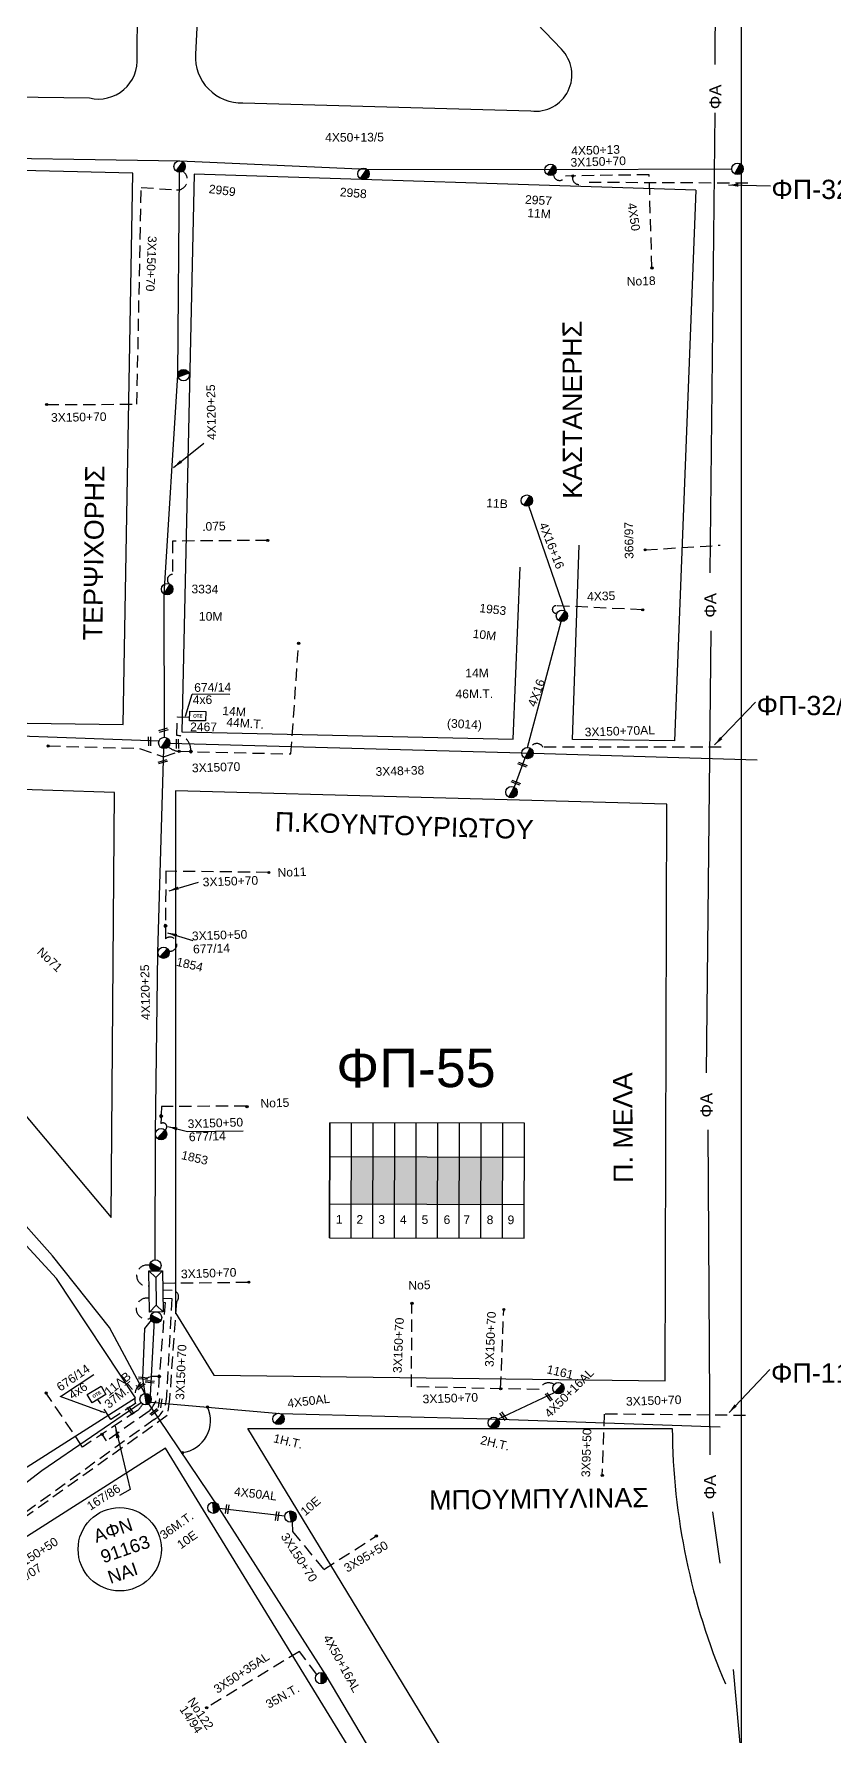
# Model space of a CAD drawing. Header units: millimetres. Extents: x 745 to 5694, y 762 to 3401.
# Drawn here: x 2926.8 to 3093.2, y 1024.3 to 1378.1 of the extents above; entities that cross this region are included whole.
import ezdxf
from ezdxf.enums import TextEntityAlignment as Align

# ---------------------------------------------------------------- set-up
doc = ezdxf.new("R2010")
doc.units = ezdxf.units.MM
doc.linetypes.add('DASHED', pattern=[19.05, 12.7, -6.35])
for name, color, linetype in [('Pillar OTE', 7, 'Continuous'), ('Άγνωστα', 7, 'Continuous'), ('Ασφαλειοκιβώτια Χ.Τ 9 αναχωρήσεων', 7, 'Continuous'), ('Γυμνά εναέρια ΧΤ και ΦΟΠ (3Φ)   4x50+16AL', 7, 'Continuous'), ('Εναέρια παροχή ΧΤ 4x16', 7, 'SYN_LINE'), ('Επιγραφές - Σχήματα', 7, 'Continuous'), ('Καλώδια ΧΤ   3x150+50CU', 7, 'DASHED'), ('Καλώδια ΧΤ   3x150+70AL', 7, 'DASHED'), ('Μηχανική τομή', 7, 'Continuous'), ('Στύλος ΦΜ', 7, 'Continuous'), ('Στύλος ΦΜ @ 1', 7, 'Continuous'), ('Συνδέσεις', 7, 'Continuous'), ('Συνεστραμμένα ΧΤ   4x120+25 AL', 7, 'SYN_LINE'), ('Υποσταθμός εναέριος 2 στύλων', 7, 'Continuous'), ('Υποσταθμός πόλεως', 7, 'Continuous'), ('Υπόβαθρο ΔΕΗ', 7, 'Continuous'), ('Υπόγεια Καλώδια Δικτύου ΧΤ   .075', 7, 'DASHED'), ('Υπόγεια καλώδια Παροχών ΧΤ   4x50AL', 7, 'DASHED'), ('Υπόγεια καλώδια Παροχών ΧΤ   4x6', 7, 'DASHED')]:
    doc.layers.add(name, color=color, linetype=linetype)
doc.styles.add('arial', font='arial.ttf')
doc.styles.get("Standard").update_dxf_attribs({"font": 'arial.ttf'})
doc.linetypes.add('SYN_LINE', pattern='A,0.5,-0.0001,["/\\/\\/\\/",Standard,S=0.1,R=0,X=0,Y=-0.05],-0.25', length=0.7501)
doc.dimstyles.new('ISO-25', dxfattribs={"dimtxt": 2.5, "dimasz": 2.5, "dimexe": 1.25, "dimexo": 0.625, "dimtad": 1, "dimtxsty": 'Standard', "dimcen": 2.5, "dimadec": 0, "dimazin": 0, "dimtfac": 1, "dimtmove": 0, "dimatfit": 3, "dimfxl": 1, "dimarcsym": 0})

# ---------------------------------------------------------------- blocks, each defined once
blk = doc.blocks.new('ΥΠΑΡΧΩΝ ΤΣΙΜΕΝΤΕΝΙΟΣ ΣΤΥΛΟΣ')
at = {"layer": 'Στύλος ΦΜ'}
blk.add_hatch(color=256, dxfattribs=at).paths.add_polyline_path([(-1.29, -2.28, 0.574793), (2.62, 0, 0.268822), (1.3, 2.27)])
blk.add_line((-1.29, -2.28), (1.3, 2.27), dxfattribs=at)
blk.add_circle((0, 0), 2.62, dxfattribs=at)
at = {"layer": 'Στύλος ΦΜ', "flags": 4}
for tag, p in [('ΑΡΙΘΜΟΣ', (-4.68, 8.05)), ('ΤΥΠΟΣ', (-4.91, 3.03))]:
    blk.add_attdef(tag, p, '', height=4, dxfattribs=at)
blk = doc.blocks.new('ΥΠΟΣΤΑΘΜΟΣ ΕΝΑΕΡΙΟΣ ΕΠΙ 2 ΣΤΥΛΩΝ')
at = {"layer": 'Υποσταθμός εναέριος 2 στύλων', "linetype": 'Continuous'}
for points in [[(-11.97, -2.11, 0.574793), (-8.45, -0.07, 0.268822), (-9.64, 1.98)], [(9.68, -2.15, 0.574793), (13.19, -0.1, 0.268822), (12.01, 1.95)]]:
    blk.add_hatch(color=256, dxfattribs=at).paths.add_polyline_path(points)
for p, q in [((-11.97, -2.11), (-9.64, 1.98)), ((9.68, -2.15), (12.01, 1.95))]:
    blk.add_line(p, q, dxfattribs=at)
for centre in [(-10.81, -0.07), (10.84, -0.1)]:
    blk.add_circle(centre, 2.36, dxfattribs=at)
at = {"layer": 'Υποσταθμός πόλεως', "linetype": 'Continuous', "ltscale": 40}
blk.add_lwpolyline([(-8.57, 2.82), (8.57, 2.82), (8.57, -2.82), (-8.57, -2.82)], close=True, dxfattribs=at)
for points in [[(-5.75, 0), (-8.57, 2.82)], [(-8.57, -2.82), (-5.75, 0)], [(-5.75, 0), (5.75, 0)], [(5.75, 0), (8.57, 2.82)], [(8.57, -2.82), (5.75, 0)]]:
    blk.add_lwpolyline(points, dxfattribs=at)
at = {"layer": 'Υποσταθμός εναέριος 2 στύλων', "ltscale": 40, "flags": 1}
for tag, p in [('ΜΕΤΑΣΧΗΜΑΤΙΣΜΟΣ', (14.09, 2.51)), ('ΙΣΧΥΣ', (14.07, -0.28)), ('ΑΡΙΘΜΟΣ', (14.19, -3))]:
    blk.add_attdef(tag, p, '', height=1.8, dxfattribs=at)
blk = doc.blocks.new('ΑΣΦΑΛΕΙΟΚΙΒΩΤΙΟ ΥΠΟΣΤΑΘΜΟΥ 9 ΑΝΑΧΩΡΗΣΕΩΝ')
at = {"layer": 'Ασφαλειοκιβώτια Χ.Τ 9 αναχωρήσεων', "ltscale": 40}
for p, q in [((-23.8, 40.36), (24.02, 40.36)), ((-9.72, 40.36), (-9.72, -40.64)), ((9.94, 40.36), (9.94, -40.64)), ((-23.8, 31.36), (24.02, 31.36)), ((-23.8, 22.36), (24.02, 22.36)), ((-23.8, 13.36), (24.02, 13.36)), ((-23.8, 4.36), (24.02, 4.36)), ((-23.8, -4.64), (24.02, -4.64)), ((-23.8, -13.64), (24.02, -13.64)), ((-23.8, -22.64), (24.02, -22.64)), ((-23.8, -31.64), (24.02, -31.64))]:
    blk.add_line(p, q, dxfattribs=at)
at = {"layer": 'Ασφαλειοκιβώτια Χ.Τ 9 αναχωρήσεων'}
blk.add_lwpolyline([(-23.8, -40.64), (24.02, -40.64), (24.02, 40.36), (-23.8, 40.36)], close=True, dxfattribs=at)
for s, p in [('1', (-17.96, 37.74)), ('2', (-17.96, 29.17)), ('3', (-17.96, 20.09)), ('4', (-17.96, 11.07)), ('5', (-17.96, 2.06)), ('6', (-17.96, -7.08)), ('7', (-17.96, -15.32)), ('8', (-17.96, -25)), ('9', (-17.96, -33.7))]:
    blk.add_text(s, height=3.6, rotation=270, dxfattribs=at).set_placement(p)
at = {"layer": 'Ασφαλειοκιβώτια Χ.Τ 9 αναχωρήσεων', "ltscale": 40}
for tag, height, p in [('ΟΝΟΜΑ', 5, (-0.16, 44.31)), ('ΚΕΙΜΕΝΟ 1', 2, (17.06, 35.59)), ('ΚΕΙΜΕΝΟ 2', 2, (17.06, 26.88)), ('ΚΕΙΜΕΝΟ 3', 2, (17.06, 17.69)), ('ΚΕΙΜΕΝΟ 4', 2, (17.06, 8.71)), ('ΚΕΙΜΕΝΟ 5', 2, (17.06, -0.13)), ('ΚΕΙΜΕΝΟ 6', 2, (17.06, -9.05)), ('ΚΕΙΜΕΝΟ 7', 2, (17.06, -18.13)), ('ΚΕΙΜΕΝΟ 8', 2, (17.06, -26.85)), ('ΚΕΙΜΕΝΟ 9', 2, (17.06, -35.99)), ('ΣΧ', 2, (-0.1, -42.64))]:
    blk.add_attdef(tag, text='', height=height, dxfattribs=at).set_placement(p, align=Align.MIDDLE_CENTER)
blk = doc.blocks.new('_ΣΥΝΔΕΣΗ')
at = {"layer": 'Συνδέσεις', "linetype": 'SYN_LINE', "ltscale": 40}
blk.add_hatch(color=256, dxfattribs=at).paths.add_polyline_path([(0.5, -0.01, 1), (-0.5, -0.01, 1)])
at = {"layer": 'Συνδέσεις'}
blk.add_circle((0, -0.01), 0.5, dxfattribs=at)
blk = doc.blocks.new('ΜΗΧΑΝΙΚΗ ΤΟΜΗ')
at = {"layer": 'Μηχανική τομή', "ltscale": 40}
for p, q in [((-1.89, 0.78), (1.89, 0.78)), ((1.89, 0), (-1.89, 0))]:
    blk.add_line(p, q, dxfattribs=at)
blk = doc.blocks.new('PILLAR ΟΤΕ')
at = {"layer": 'Pillar OTE', "ltscale": 40}
blk.add_lwpolyline([(-3.31, 2.02), (3.39, 2.02), (3.39, -1.99), (-3.31, -1.99)], close=True, dxfattribs=at)
at = {"layer": 'Pillar OTE', "insert": (-1.81, 0.71), "char_height": 1.3575, "width": 109.961, "attachment_point": 1}
blk.add_mtext('{\\fArial|b1|i0|c161|p34;OTE}', dxfattribs=at)
blk = doc.blocks.new('TSONTA XT1')
at = {"ltscale": 40}
h = blk.add_hatch(color=256, dxfattribs=at)
h.dxf.hatch_style = 1
h.paths.add_polyline_path([(596, 2487.7), (597.1, 2488.8), (596, 2489.9), (594.9, 2488.8)])
blk.add_lwpolyline([(594.9, 2488.8), (596, 2489.9), (597.1, 2488.8), (596, 2487.7)], close=True, dxfattribs=at)

msp = doc.modelspace()

# ---------------------------------------------------------------- hatches: boundary and pattern name
at = {"layer": 'Άγνωστα', "ltscale": 0.2}
for color, points in [(1, [(2992.77, 1144.71), (2992.74, 1134.88), (2997.24, 1134.87), (2997.27, 1144.7)]), (151, [(2997.27, 1144.7), (2997.24, 1134.87), (3001.74, 1134.86), (3001.77, 1144.68)]), (2, [(3001.77, 1144.68), (3001.74, 1134.86), (3006.24, 1134.85), (3006.27, 1144.67)]), (62, [(3006.27, 1144.67), (3006.24, 1134.85), (3010.74, 1134.83), (3010.77, 1144.66)]), (27, [(3010.77, 1144.66), (3010.74, 1134.83), (3015.24, 1134.82), (3015.27, 1144.65)]), (6, [(3015.27, 1144.65), (3015.24, 1134.82), (3019.74, 1134.81), (3019.77, 1144.64)]), (85, [(3019.77, 1144.64), (3019.74, 1134.81), (3024.24, 1134.8), (3024.27, 1144.63)])]:
    msp.add_hatch(color=color, dxfattribs=at).paths.add_polyline_path(points)

# ---------------------------------------------------------------- linework, layer by layer
at = {"layer": 'Άγνωστα', "color": 6}
msp.add_lwpolyline([(2841.66, 1355.18), (2868.83, 1353.44), (2904.13, 1352.59), (2957.07, 1351.74), (2995.97, 1350.01), (3033.04, 1349.93), (3071.92, 1350.07)], dxfattribs=at)
at = {"layer": 'Άγνωστα', "color": 6, "linetype": 'DASHED', "ltscale": 0.2}
for points in [[(2929.41, 1301.09), (2948.18, 1301.13), (2949.07, 1346.21), (2956.43, 1345.69, 0.781727), (2957.69, 1349.58, 2.132636)], [(3054.72, 1348.86), (3037.3, 1348.56, -0.837124), (3034.83, 1348.85, 7.185456)], [(3075.24, 1347.08), (3041.06, 1347.26, -0.816871), (3038.86, 1348.59, 26.831597)], [(2953.53, 1117.03), (2955.54, 1116.93, -0.660939), (2956.41, 1114.54), (2954.95, 1094.32), (2954.49, 1090.87), (2909.06, 1058.42)]]:
    msp.add_lwpolyline(points, format="xyb", dxfattribs=at)
at = {"layer": 'Άγνωστα', "color": 2, "linetype": 'SYN_LINE', "ltscale": 20}
msp.add_lwpolyline([(2953.94, 1231.89), (2953.87, 1261.68), (2956.69, 1307.26), (2957.04, 1349.39)], dxfattribs=at)
at = {"layer": 'Άγνωστα', "color": 6, "linetype": 'DASHED', "ltscale": 0.2}
msp.add_lwpolyline([(3055.3, 1329.47), (3054.72, 1348.86)], dxfattribs=at)
at = {"layer": 'Άγνωστα', "color": 2}
for points in [[(3037.28, 1258.09), (3029.67, 1279.99)], [(2955.04, 1230.64), (3028.25, 1228.65), (3077.2, 1227.24)]]:
    msp.add_lwpolyline(points, dxfattribs=at)
at = {"layer": 'Άγνωστα', "color": 2, "linetype": 'DASHED', "ltscale": 0.2}
for points in [[(3053.38, 1258.39), (3035.4, 1259.25, 1.157244), (3035.55, 1257.71, -0.388491)], [(2954.72, 1229.9, 0.171156), (2956.96, 1228.99), (2980.21, 1228.43), (2981.82, 1251.41)], [(3069.69, 1229.86), (3032.64, 1229.82, 0.646777), (3030, 1229.65, 17.372272)]]:
    msp.add_lwpolyline(points, format="xyb", dxfattribs=at)
at = {"layer": 'Άγνωστα', "color": 151}
msp.add_lwpolyline([(2854.43, 1234.58), (2881.41, 1233.14), (2902.59, 1232.98), (2952.79, 1231.19)], dxfattribs=at)
at = {"layer": 'Άγνωστα', "color": 2, "linetype": 'DASHED', "ltscale": 0.2}
for points in [[(2929.73, 1230.09), (2948.72, 1229.59), (2953.74, 1227.83), (2956.96, 1228.99)], [(2953.51, 1118.43), (2971.45, 1118.61)]]:
    msp.add_lwpolyline(points, dxfattribs=at)
at = {"layer": 'Άγνωστα', "color": 85}
msp.add_lwpolyline([(2949.8, 1095.46), (2942.48, 1109.22), (2930.64, 1124.06), (2921.25, 1134.62), (2897.41, 1163.33)], dxfattribs=at)
at = {"layer": 'Άγνωστα', "color": 151, "linetype": 'DASHED', "ltscale": 0.2}
msp.add_lwpolyline([(2970.96, 1155.19), (2953.26, 1155.15), (2953.25, 1153.48)], dxfattribs=at)
at = {"layer": 'Άγνωστα', "color": 27, "linetype": 'DASHED', "ltscale": 0.2}
msp.add_lwpolyline([(2953.56, 1115.32), (2955.41, 1115.23), (2954.26, 1094.08, -0.253401), (2951.8, 1090.09), (2921.26, 1068.03), (2919.1, 1070.63)], format="xyb", dxfattribs=at)
at = {"layer": 'Άγνωστα', "color": 62, "linetype": 'DASHED', "ltscale": 0.2}
msp.add_lwpolyline([(2953.57, 1114.44), (2954.04, 1114.41), (2952.56, 1095.68, -0.17567), (2950.73, 1091.82), (2941.88, 1085.63), (2940.93, 1087.03)], format="xyb", dxfattribs=at)
at = {"layer": 'Άγνωστα', "color": 1, "linetype": 'DASHED', "ltscale": 0.2}
for points in [[(3005.28, 1096.88), (3005.39, 1114.22)], [(3023.83, 1096.46), (3024.49, 1112.95)], [(2980.49, 1068.75), (2980.53, 1066.78), (2987.05, 1058.9)], [(2987.05, 1058.9), (2997.98, 1065.85)], [(2985.59, 1037.05), (2981.98, 1041.85), (2962.69, 1030.13)]]:
    msp.add_lwpolyline(points, dxfattribs=at)
at = {"layer": 'Άγνωστα', "color": 85, "linetype": 'SYN_LINE', "ltscale": 10}
msp.add_lwpolyline([(2951.13, 1110.73), (2949.74, 1108.97), (2949.31, 1098.59), (2949.81, 1095.46)], dxfattribs=at)
at = {"layer": 'Άγνωστα', "color": 1, "linetype": 'SYN_LINE', "ltscale": 15}
msp.add_lwpolyline([(2951.8, 1110.76), (2950.91, 1095.04)], dxfattribs=at)
at = {"layer": 'Άγνωστα', "color": 1, "linetype": 'DASHED', "ltscale": 0.2}
msp.add_lwpolyline([(3034.96, 1097.35, 0.479016), (3031.81, 1096.28), (3005.28, 1096.88)], format="xyb", dxfattribs=at)
at = {"layer": 'Άγνωστα', "color": 62, "linetype": 'DASHED', "ltscale": 0.2}
msp.add_lwpolyline([(2948.2, 1091.86), (2936.88, 1084.34), (2929.3, 1095.57)], dxfattribs=at)
at = {"layer": 'Άγνωστα', "color": 173, "linetype": 'DASHED', "ltscale": 0.2}
for points in [[(3045.36, 1091.2), (3044.91, 1078.43)], [(3074.79, 1090.9), (3045.36, 1091.2)]]:
    msp.add_lwpolyline(points, dxfattribs=at)
at = {"layer": 'Άγνωστα', "color": 62, "linetype": 'DASHED', "ltscale": 0.2}
msp.add_arc((2945.94, 1094.86), 3.76, 307.0715, 335.5195, dxfattribs=at)
at = {"layer": 'Γυμνά εναέρια ΧΤ και ΦΟΠ (3Φ)   4x50+16AL', "color": 1}
for points in [[(3023.28, 1090.16), (3035.05, 1095.71)], [(3025.24, 972.74), (3008.99, 1000.71), (2987.51, 1036.87), (2965.26, 1071.65), (2950.65, 1093.32)]]:
    msp.add_lwpolyline(points, dxfattribs=at)
at = {"layer": 'Εναέρια παροχή ΧΤ 4x16', "color": 2, "ltscale": 20}
msp.add_lwpolyline([(3029.41, 1229.8), (3036.45, 1255.98)], dxfattribs=at)
at = {"layer": 'Επιγραφές - Σχήματα', "color": 85, "ltscale": 0.2}
for p, q in [((3068.64, 1414.7), (3068.41, 1371.78)), ((3068.4, 1361.7), (3067.36, 1266.06)), ((3067.52, 1254.02), (3066.58, 1162.15)), ((3066.91, 1150.27), (3067.31, 1082.75)), ((3067.88, 1070.88), (3069.39, 1060.22))]:
    msp.add_line(p, q, dxfattribs=at)
at = {"layer": 'Επιγραφές - Σχήματα', "color": 7, "linetype": 'DASHED', "ltscale": 0.2}
msp.add_line((3053.89, 1270.87), (3069.51, 1271.83), dxfattribs=at)
at = {"layer": 'Επιγραφές - Σχήματα', "color": 2, "ltscale": 0.2}
msp.add_line((3028.85, 1227.59), (3026.65, 1221.51), dxfattribs=at)
at = {"layer": 'Επιγραφές - Σχήματα'}
msp.add_lwpolyline([(780.39, 1891.51), (3073.89, 1891.51), (3073.89, 778.3), (780.39, 778.3)], close=True, dxfattribs=at)
at = {"layer": 'Επιγραφές - Σχήματα', "color": 85, "ltscale": 0.2}
msp.add_lwpolyline([(3050.63, 997.3), (3074.66, 1011.12), (3072.26, 1038.07)], dxfattribs=at)
at = {"layer": 'Επιγραφές - Σχήματα'}
msp.add_circle((2944.61, 1063.09), 8.66, dxfattribs=at)
at = {"layer": 'Επιγραφές - Σχήματα', "color": 151, "linetype": 'DASHED', "ltscale": 0.2}
msp.add_arc((2950.29, 1120), 2.17, 75.4546, 280.885, dxfattribs=at)
at = {"layer": 'Επιγραφές - Σχήματα', "color": 1, "linetype": 'DASHED', "ltscale": 0.2}
msp.add_arc((2950.2, 1113.12), 2.17, 75.4546, 291.5049, dxfattribs=at)
at = {"layer": 'Επιγραφές - Σχήματα', "ltscale": 0.2}
msp.add_arc((2956.78, 1089.82), 6.7, 277.6171, 25.1543, dxfattribs=at)
at = {"layer": 'Καλώδια ΧΤ   3x150+50CU', "color": 151, "linetype": 'DASHED', "ltscale": 0.2}
for points in [[(2954.13, 1192.1), (2954.12, 1190.01, -1.522761), (2954.86, 1187.43)], [(2953.24, 1152.8), (2953.18, 1151.59, -1.034879), (2954, 1150.24)]]:
    msp.add_lwpolyline(points, format="xyb", dxfattribs=at)
at = {"layer": 'Καλώδια ΧΤ   3x150+70AL', "color": 151, "linetype": 'DASHED', "ltscale": 0.2}
msp.add_lwpolyline([(2975.55, 1203.81), (2954.18, 1204.04), (2954.13, 1192.1)], dxfattribs=at)
at = {"layer": 'Συνεστραμμένα ΧΤ   4x120+25 AL', "color": 151, "linetype": 'SYN_LINE', "ltscale": 20}
msp.add_lwpolyline([(2952, 1123.26), (2952.05, 1149.65), (2952.55, 1187.12), (2953.79, 1229.53)], dxfattribs=at)
at = {"layer": 'Υπόβαθρο ΔΕΗ'}
for p, q in [((3064.44, 1345.63), (3059.96, 1231.17)), ((3038.81, 1231.45), (3040.13, 1271.87)), ((3059.96, 1231.17), (3038.81, 1231.45))]:
    msp.add_line(p, q, dxfattribs=at)
for points in [[(2938.49, 1436.73), (2876.61, 1378.2, 0.734992), (2879.35, 1365.57), (2938.31, 1364.81, 0.511397), (2948.21, 1373.33), (2948.68, 1430.78, -0.253256), (2938.49, 1436.73, 0.131753)], [(2976.56, 1437.33, -0.30553), (2963.28, 1431.86), (2960.33, 1373.91, 0.438326), (2970.24, 1363.79), (3030.13, 1362.11, 0.712633), (3036.46, 1374.96), (2976.56, 1437.33)], [(3070.6, 1017.67), (3029.91, 991.68), (2971.24, 1088.19), (3059.53, 1088.19, 0.099554), (3070.6, 1035.09, 4.795911)]]:
    msp.add_lwpolyline(points, format="xyb", dxfattribs=at)
for points in [[(2947.32, 1349.15), (2843.42, 1351.67), (2841.32, 1248.14), (2855.56, 1235.79), (2945.3, 1234.57), (2947.32, 1349.15)], [(3064.44, 1345.63), (2960.07, 1348.94), (2957.52, 1233.06), (3026.42, 1231.51), (3027.9, 1267.27)], [(2959.69, 1240.9), (2967.51, 1240.84)], [(2943.52, 1220.43), (2866.47, 1222.91), (2942.79, 1132.06), (2943.52, 1220.43)], [(3058.02, 1098.07), (3058.43, 1218.02), (2956.23, 1220.77), (2956.23, 1112.26), (2964.21, 1099.28), (3058.02, 1098.07)], [(2898.36, 1155.29), (2840.1, 1081.28), (2874.09, 1047.68), (2947.9, 1094.54), (2931.43, 1119.39), (2898.36, 1155.29)], [(2958.72, 1149.97), (2970.26, 1150.07)], [(2932.25, 1094.86), (2939.24, 1099.45)], [(2954.1, 1084.13), (2882.82, 1038.72), (2965.37, 952.98), (3015.64, 983.82), (2954.1, 1084.13)]]:
    msp.add_lwpolyline(points, dxfattribs=at)
at = {"layer": 'Υπόγεια Καλώδια Δικτύου ΧΤ   .075', "color": 2, "ltscale": 0.2}
msp.add_lwpolyline([(2975.39, 1272.82), (2955.58, 1272.69), (2955.6, 1265.76)], dxfattribs=at)
msp.add_arc((2955.61, 1264.66), 1.1, 90.5076, 240.4329, dxfattribs=at)
at = {"layer": 'Υπόγεια καλώδια Παροχών ΧΤ   4x50AL', "color": 62, "linetype": 'Continuous', "ltscale": 0.2}
msp.add_lwpolyline([(2949.08, 1093.55), (2928.38, 1079.39), (2912.42, 1067.17), (2903.89, 1061.31), (2879.29, 1039.53), (2851.45, 1022.11), (2819.91, 1002.17), (2802.37, 989.57)], dxfattribs=at)
at = {"layer": 'Υπόγεια καλώδια Παροχών ΧΤ   4x50AL', "color": 1, "linetype": 'Continuous', "ltscale": 0.2}
for points in [[(2951.01, 1093.69), (2977.89, 1091.32), (3021.58, 1090.21), (3069.47, 1088.55)], [(2965.26, 1071.65), (2978.96, 1070.01)]]:
    msp.add_lwpolyline(points, dxfattribs=at)
at = {"layer": 'Υπόγεια καλώδια Παροχών ΧΤ   4x6', "color": 2, "linetype": 'DASHED', "ltscale": 0.2}
msp.add_lwpolyline([(2959.36, 1229.27, 0.430875), (2956.5, 1232.26), (2956.59, 1236.13), (2959.11, 1236.08)], format="xyb", dxfattribs=at)
at = {"layer": 'Υπόγεια καλώδια Παροχών ΧΤ   4x6', "color": 62, "linetype": 'DASHED', "ltscale": 0.2}
msp.add_lwpolyline([(2952.46, 1099.01, 0.538649), (2947.9, 1093.36), (2942.73, 1090.08), (2940.08, 1094.25)], format="xyb", dxfattribs=at)

# ---------------------------------------------------------------- block references
at = {"layer": 'Pillar OTE'}
for p, xscale, yscale, zscale, rotation in [((2960.79, 1236.31), 0.4999999999999999, 0.4999999999999999, 0.4999999999999999, 358.8953550730274), ((2939.76, 1095.23), 0.5, 0.5, 0.5, 30.42691590374628)]:
    msp.add_blockref('PILLAR ΟΤΕ', p, dxfattribs=dict(at, xscale=xscale, yscale=yscale, zscale=zscale, rotation=rotation))
at = {"layer": 'Ασφαλειοκιβώτια Χ.Τ 9 αναχωρήσεων', "xscale": 0.500000000000035, "yscale": 0.500000000000035, "zscale": 0.500000000000035, "rotation": 89.8528199328753}
msp.add_blockref('ΑΣΦΑΛΕΙΟΚΙΒΩΤΙΟ ΥΠΟΣΤΑΘΜΟΥ 9 ΑΝΑΧΩΡΗΣΕΩΝ', (3008.44, 1139.7), dxfattribs=at)
at = {"layer": 'Μηχανική τομή'}
for p, xscale, yscale, zscale, rotation in [((2950.62, 1231.05), 0.4999999999997652, 0.4999999999997652, 0.4999999999997652, 270.7137737645285), ((2953.63, 1233.57), 0.4999999999997299, 0.4999999999997299, 0.4999999999997299, 196.6614233263495), ((2956.4, 1230.53), 0.4999999999997653, 0.4999999999997653, 0.4999999999997653, 270.7137737645285), ((2953.49, 1227), 0.4999999999997299, 0.4999999999997299, 0.4999999999997299, 196.6614233263495), ((3028.31, 1226.04), 0.4999999999997988, 0.4999999999997988, 0.4999999999997988, 338.9095740381057), ((3026.91, 1222.29), 0.4999999999997989, 0.4999999999997989, 0.4999999999997989, 338.9095740381057), ((2948.88, 1097.14), 0.4999999999999319, 0.4999999999999319, 0.4999999999999319, 216.9113638488627), ((2949.48, 1098.83), 0.4999999999999123, 0.4999999999999123, 0.4999999999999123, 174.2065987665817), ((2950.88, 1098.1), 0.4999999999999123, 0.4999999999999123, 0.4999999999999123, 174.2065987665817), ((2952.83, 1093.47), 0.50000000000002, 0.50000000000002, 0.50000000000002, 261.9066513507817), ((3034.01, 1094.85), 0.4999999999997476, 0.4999999999997476, 0.4999999999997476, 125.3977414294509), ((2947.02, 1092.02), 0.4999999999997476, 0.4999999999997476, 0.4999999999997476, 125.3977414294509), ((2951.63, 1091.77), 0.4999999999999319, 0.4999999999999319, 0.4999999999999319, 216.9113638488627), ((3024.55, 1090.86), 0.4999999999997476, 0.4999999999997476, 0.4999999999997476, 125.3977414294509), ((2966.77, 1071.47), 0.50000000000002, 0.50000000000002, 0.50000000000002, 261.9066513507817), ((2977.15, 1069.99), 0.50000000000002, 0.50000000000002, 0.50000000000002, 261.9066513507817)]:
    msp.add_blockref('ΜΗΧΑΝΙΚΗ ΤΟΜΗ', p, dxfattribs=dict(at, xscale=xscale, yscale=yscale, zscale=zscale, rotation=rotation))
at = {"layer": 'Στύλος ΦΜ @ 1', "ltscale": 40}
ref = msp.add_blockref('ΥΠΑΡΧΩΝ ΤΣΙΜΕΝΤΕΝΙΟΣ ΣΤΥΛΟΣ', (2957.05, 1350.57), dxfattribs=dict(at, xscale=0.4499999999998333, yscale=0.4499999999998333, zscale=0.4499999999998333, rotation=352.9365163506243))
ref.add_attrib('ΤΥΠΟΣ', '2959', (2963.05, 1345.05), dxfattribs={"layer": 'Στύλος ΦΜ', "height": 1.8, "rotation": 352.9365, "flags": 4})
ref = msp.add_blockref('ΥΠΑΡΧΩΝ ΤΣΙΜΕΝΤΕΝΙΟΣ ΣΤΥΛΟΣ', (2995.31, 1349.04), dxfattribs=dict(at, xscale=0.4499999999998655, yscale=0.4499999999998655, zscale=0.4499999999998655, rotation=355.4175629990679))
ref.add_attrib('ΤΥΠΟΣ', '2958', (2990.33, 1344.39), dxfattribs={"layer": 'Στύλος ΦΜ', "height": 1.8, "rotation": 355.4176, "flags": 4})
ref = msp.add_blockref('ΥΠΑΡΧΩΝ ΤΣΙΜΕΝΤΕΝΙΟΣ ΣΤΥΛΟΣ', (3034.21, 1349.86), dxfattribs=dict(at, xscale=0.4499999999999419, yscale=0.4499999999999419, zscale=0.4499999999999419, rotation=356.4601002630366))
ref.add_attrib('ΤΥΠΟΣ', '2957', (3028.86, 1342.83), dxfattribs={"layer": 'Στύλος ΦΜ', "height": 1.8, "rotation": 356.4601, "flags": 4})
ref.add_attrib('ΑΡΙΘΜΟΣ', '11Μ', (3029.33, 1340.06), dxfattribs={"layer": 'Στύλος ΦΜ', "height": 1.8, "rotation": 356.4601, "flags": 4})
at = {"layer": 'Στύλος ΦΜ @ 1', "ltscale": 40, "xscale": 0.4499999999998181, "yscale": 0.4499999999998181, "zscale": 0.4499999999998181}
msp.add_blockref('ΥΠΑΡΧΩΝ ΤΣΙΜΕΝΤΕΝΙΟΣ ΣΤΥΛΟΣ', (3073.09, 1350.08), dxfattribs=at)
at = {"layer": 'Στύλος ΦΜ @ 1', "ltscale": 40}
for p, xscale, yscale, zscale, rotation in [((2957.87, 1307.19), 0.4499999999997025, 0.4499999999997025, 0.4499999999997025, 139.9083349332854), ((3026.08, 1220.48), 0.4499999999997646, 0.4499999999997646, 0.4499999999997646, 0.5549101823488359)]:
    msp.add_blockref('ΥΠΑΡΧΩΝ ΤΣΙΜΕΝΤΕΝΙΟΣ ΣΤΥΛΟΣ', p, dxfattribs=dict(at, xscale=xscale, yscale=yscale, zscale=zscale, rotation=rotation))
ref = msp.add_blockref('ΥΠΑΡΧΩΝ ΤΣΙΜΕΝΤΕΝΙΟΣ ΣΤΥΛΟΣ', (3029.29, 1281.1), dxfattribs=dict(at, xscale=0.4499999999999311, yscale=0.4499999999999311, zscale=0.4499999999999311, rotation=356.9923749364257))
ref.add_attrib('ΤΥΠΟΣ', '11B', (3020.8, 1279.74), dxfattribs={"layer": 'Στύλος ΦΜ', "height": 1.8, "rotation": 356.9924, "flags": 4})
ref = msp.add_blockref('ΥΠΑΡΧΩΝ ΤΣΙΜΕΝΤΕΝΙΟΣ ΣΤΥΛΟΣ', (2954.47, 1262.69), dxfattribs=dict(at, xscale=0.4499999999998963, yscale=0.4499999999998963, zscale=0.4499999999998963, rotation=359.2016286926))
ref.add_attrib('ΤΥΠΟΣ', '3334', (2959.51, 1261.84), dxfattribs={"layer": 'Στύλος ΦΜ', "height": 1.8, "rotation": 359.2016, "flags": 4})
ref.add_attrib('ΑΡΙΘΜΟΣ', '10M', (2961.07, 1256.17), dxfattribs={"layer": 'Στύλος ΦΜ', "height": 1.8, "rotation": 359.2016, "flags": 4})
ref = msp.add_blockref('ΥΠΑΡΧΩΝ ΤΣΙΜΕΝΤΕΝΙΟΣ ΣΤΥΛΟΣ', (3036.58, 1257.15), dxfattribs=dict(at, xscale=0.4499999999995172, yscale=0.4499999999995172, zscale=0.4499999999995172, rotation=353.3383663424383))
ref.add_attrib('ΤΥΠΟΣ', '1953', (3019.33, 1257.92), dxfattribs={"layer": 'Στύλος ΦΜ', "height": 1.8, "rotation": 353.3384, "flags": 4})
ref.add_attrib('ΑΡΙΘΜΟΣ', '10M', (3017.94, 1252.59), dxfattribs={"layer": 'Στύλος ΦΜ', "height": 1.8, "rotation": 353.3384, "flags": 4})
ref = msp.add_blockref('ΥΠΑΡΧΩΝ ΤΣΙΜΕΝΤΕΝΙΟΣ ΣΤΥΛΟΣ', (3029.42, 1228.62), dxfattribs=dict(at, xscale=0.4499999999997646, yscale=0.4499999999997646, zscale=0.4499999999997646, rotation=0.5549101823488359))
ref.add_attrib('ΤΥΠΟΣ', '14M', (3016.49, 1244.34), dxfattribs={"layer": 'Στύλος ΦΜ', "height": 1.8, "rotation": 0.5549, "flags": 4})
ref.add_attrib('ΑΡΙΘΜΟΣ', '46M.T.', (3014.45, 1240), dxfattribs={"layer": 'Στύλος ΦΜ', "height": 1.8, "rotation": 0.5549, "flags": 4})
ref = msp.add_blockref('ΥΠΑΡΧΩΝ ΤΣΙΜΕΝΤΕΝΙΟΣ ΣΤΥΛΟΣ', (2953.87, 1230.71), dxfattribs=dict(at, xscale=0.44999999999978, yscale=0.44999999999978, zscale=0.44999999999978, rotation=356.3660386134995))
ref.add_attrib('ΤΥΠΟΣ', '14M', (2965.91, 1236.54), dxfattribs={"layer": 'Στύλος ΦΜ', "height": 1.8, "rotation": 356.366, "flags": 4})
ref.add_attrib('ΑΡΙΘΜΟΣ', '44M.T.', (2966.74, 1234.18), dxfattribs={"layer": 'Στύλος ΦΜ', "height": 1.8, "rotation": 356.366, "flags": 4})
ref = msp.add_blockref('ΥΠΑΡΧΩΝ ΤΣΙΜΕΝΤΕΝΙΟΣ ΣΤΥΛΟΣ', (2953.73, 1187.1), dxfattribs=dict(at, xscale=0.4499999999996779, yscale=0.4499999999996779, zscale=0.4499999999996779, rotation=346.8465568456768))
ref.add_attrib('ΤΥΠΟΣ', '1854', (2956.23, 1184.42), dxfattribs={"layer": 'Στύλος ΦΜ', "height": 1.8, "rotation": 346.8466, "flags": 4})
ref = msp.add_blockref('ΥΠΑΡΧΩΝ ΤΣΙΜΕΝΤΕΝΙΟΣ ΣΤΥΛΟΣ', (2953.2, 1149.38), dxfattribs=dict(at, xscale=0.4499999999996779, yscale=0.4499999999996779, zscale=0.4499999999996779, rotation=346.8465568456768))
ref.add_attrib('ΤΥΠΟΣ', '1853', (2957.27, 1144.24), dxfattribs={"layer": 'Στύλος ΦΜ', "height": 1.8, "rotation": 346.8466, "flags": 4})
ref = msp.add_blockref('ΥΠΑΡΧΩΝ ΤΣΙΜΕΝΤΕΝΙΟΣ ΣΤΥΛΟΣ', (3035.85, 1096.57), dxfattribs=dict(at, xscale=0.4499999999996779, yscale=0.4499999999996779, zscale=0.4499999999996779, rotation=346.8465568456768))
ref.add_attrib('ΤΥΠΟΣ', '1161', (3033.28, 1099.7), dxfattribs={"layer": 'Στύλος ΦΜ', "height": 1.8, "rotation": 346.8466, "flags": 4})
ref = msp.add_blockref('ΥΠΑΡΧΩΝ ΤΣΙΜΕΝΤΕΝΙΟΣ ΣΤΥΛΟΣ', (2949.99, 1094.29), dxfattribs=dict(at, xscale=0.4499999999997282, yscale=0.4499999999997282, zscale=0.4499999999997282, rotation=39.15020351366417))
ref.add_attrib('ΤΥΠΟΣ', '11ΛB', (2942.34, 1094.85), dxfattribs={"layer": 'Στύλος ΦΜ', "height": 1.8, "rotation": 39.1502, "flags": 4})
ref.add_attrib('ΑΡΙΘΜΟΣ', '37M.T.', (2942.34, 1092.24), dxfattribs={"layer": 'Στύλος ΦΜ', "height": 1.8, "rotation": 39.1502, "flags": 4})
ref = msp.add_blockref('ΥΠΑΡΧΩΝ ΤΣΙΜΕΝΤΕΝΙΟΣ ΣΤΥΛΟΣ', (2977.62, 1090.17), dxfattribs=dict(at, xscale=0.4499999999996779, yscale=0.4499999999996779, zscale=0.4499999999996779, rotation=346.8465568456768))
ref.add_attrib('ΤΥΠΟΣ', '1H.T.', (2976.43, 1085.36), dxfattribs={"layer": 'Στύλος ΦΜ', "height": 1.8, "rotation": 346.8466, "flags": 4})
ref = msp.add_blockref('ΥΠΑΡΧΩΝ ΤΣΙΜΕΝΤΕΝΙΟΣ ΣΤΥΛΟΣ', (3022.4, 1089.37), dxfattribs=dict(at, xscale=0.4499999999996779, yscale=0.4499999999996779, zscale=0.4499999999996779, rotation=346.8465568456768))
ref.add_attrib('ΤΥΠΟΣ', '2H.T.', (3019.48, 1084.98), dxfattribs={"layer": 'Στύλος ΦΜ', "height": 1.8, "rotation": 346.8466, "flags": 4})
ref = msp.add_blockref('ΥΠΑΡΧΩΝ ΤΣΙΜΕΝΤΕΝΙΟΣ ΣΤΥΛΟΣ', (2964.09, 1071.73), dxfattribs=dict(at, xscale=0.4499999999996018, yscale=0.4499999999996018, zscale=0.4499999999996018, rotation=35.2834021072328))
ref.add_attrib('ΤΥΠΟΣ', '36M.T.', (2953.76, 1065.05), dxfattribs={"layer": 'Στύλος ΦΜ', "height": 1.8, "rotation": 35.2834, "flags": 4})
ref.add_attrib('ΑΡΙΘΜΟΣ', '10E', (2957.32, 1063.05), dxfattribs={"layer": 'Στύλος ΦΜ', "height": 1.8, "rotation": 35.2834, "flags": 4})
ref = msp.add_blockref('ΥΠΑΡΧΩΝ ΤΣΙΜΕΝΤΕΝΙΟΣ ΣΤΥΛΟΣ', (2980.13, 1069.87), dxfattribs=dict(at, xscale=0.4499999999994713, yscale=0.4499999999994713, zscale=0.4499999999994713, rotation=40.76608298377948))
ref.add_attrib('ΤΥΠΟΣ', '10E', (2983.19, 1069.92), dxfattribs={"layer": 'Στύλος ΦΜ', "height": 1.8, "rotation": 40.7661, "flags": 4})
ref = msp.add_blockref('ΥΠΑΡΧΩΝ ΤΣΙΜΕΝΤΕΝΙΟΣ ΣΤΥΛΟΣ', (2986.48, 1036.29), dxfattribs=dict(at, xscale=0.4499999999998106, yscale=0.4499999999998106, zscale=0.4499999999998106, rotation=29.51995105512211))
ref.add_attrib('ΤΥΠΟΣ', '35N.T.', (2975.61, 1029.9), dxfattribs={"layer": 'Στύλος ΦΜ', "height": 1.8, "rotation": 29.52, "flags": 4})
at = {"layer": 'Συνδέσεις'}
for name, p, xscale, yscale, zscale in [('_ΣΥΝΔΕΣΗ', (3038.86, 1348.59), 0.4499999999998181, 0.4499999999998181, 0.4499999999998181), ('_ΣΥΝΔΕΣΗ', (3055.3, 1329.48), 0.4499999999998181, 0.4499999999998181, 0.4499999999998181), ('_ΣΥΝΔΕΣΗ', (2929.41, 1301.09), 0.4499999999998181, 0.4499999999998181, 0.4499999999998181), ('_ΣΥΝΔΕΣΗ', (2975.39, 1272.83), 0.4499999999998181, 0.4499999999998181, 0.4499999999998181), ('_ΣΥΝΔΕΣΗ', (3053.9, 1270.87), 0.4499999999998181, 0.4499999999998181, 0.4499999999998181), ('_ΣΥΝΔΕΣΗ', (3053.38, 1258.4), 0.4499999999998181, 0.4499999999998181, 0.4499999999998181), ('_ΣΥΝΔΕΣΗ', (2981.82, 1251.42), 0.4499999999998181, 0.4499999999998181, 0.4499999999998181), ('_ΣΥΝΔΕΣΗ', (2929.73, 1230.1), 0.4499999999998181, 0.4499999999998181, 0.4499999999998181), ('_ΣΥΝΔΕΣΗ', (2956.96, 1228.99), 0.4499999999998181, 0.4499999999998181, 0.4499999999998181), ('TSONTA XT1', (2776.09, 463.59), 0.3075184835441075, 0.3075184835441075, 0.3075184835441075), ('_ΣΥΝΔΕΣΗ', (2975.63, 1203.79), 0.4499999999998181, 0.4499999999998181, 0.4499999999998181), ('TSONTA XT1', (2770.87, 427.36), 0.3075184835441075, 0.3075184835441075, 0.3075184835441075), ('_ΣΥΝΔΕΣΗ', (2971.09, 1155.12), 0.4499999999998181, 0.4499999999998181, 0.4499999999998181), ('TSONTA XT1', (2769.97, 387.8), 0.3075184835441075, 0.3075184835441075, 0.3075184835441075), ('_ΣΥΝΔΕΣΗ', (2971.45, 1118.61), 0.4499999999998181, 0.4499999999998181, 0.4499999999998181), ('_ΣΥΝΔΕΣΗ', (3005.39, 1114.22), 0.4499999999998181, 0.4499999999998181, 0.4499999999998181), ('_ΣΥΝΔΕΣΗ', (3024.49, 1112.95), 0.4499999999998181, 0.4499999999998181, 0.4499999999998181), ('TSONTA XT1', (2769.54, 333.67), 0.3075184835441075, 0.3075184835441075, 0.3075184835441075), ('_ΣΥΝΔΕΣΗ', (2929.31, 1095.57), 0.4499999999998181, 0.4499999999998181, 0.4499999999998181), ('_ΣΥΝΔΕΣΗ', (3023.83, 1096.46), 0.4499999999998181, 0.4499999999998181, 0.4499999999998181), ('_ΣΥΝΔΕΣΗ', (2962.86, 1092.65), 0.4499999999998181, 0.4499999999998181, 0.4499999999998181), ('_ΣΥΝΔΕΣΗ', (2940.9, 1086.97), 0.4499999999998181, 0.4499999999998181, 0.4499999999998181), ('_ΣΥΝΔΕΣΗ', (2957.67, 1083.18), 0.4499999999998181, 0.4499999999998181, 0.4499999999998181), ('_ΣΥΝΔΕΣΗ', (3044.97, 1078.44), 0.4499999999998181, 0.4499999999998181, 0.4499999999998181), ('_ΣΥΝΔΕΣΗ', (2997.98, 1065.86), 0.4499999999998181, 0.4499999999998181, 0.4499999999998181), ('_ΣΥΝΔΕΣΗ', (2962.69, 1030.14), 0.4499999999998181, 0.4499999999998181, 0.4499999999998181)]:
    msp.add_blockref(name, p, dxfattribs=dict(at, xscale=xscale, yscale=yscale, zscale=zscale))
at = {"layer": 'Υποσταθμός εναέριος 2 στύλων', "xscale": 0.4999999999999769, "yscale": 0.4999999999999769, "zscale": 0.4999999999999769, "rotation": 270.8522194782407}
msp.add_blockref('ΥΠΟΣΤΑΘΜΟΣ ΕΝΑΕΡΙΟΣ ΕΠΙ 2 ΣΤΥΛΩΝ', (2952.13, 1116.68), dxfattribs=at)

# ---------------------------------------------------------------- texts
at = {"layer": 'Άγνωστα', "char_height": 1.8, "attachment_point": 1, "style": 'arial'}
for s, insert, width, rotation in [('4X50+13/5', (2987.32, 1357.5), 69.1904, 0.3797), ('3X150+70', (3038.33, 1352.3), 69.1904, 1.8455), ('4X50+13', (3038.49, 1354.71), 69.1904, 1.8455), ('4X50', (3051.98, 1343.12), 69.1904, 278.7775), ('3X150+70', (2952.29, 1336.09), 70.4383, 267.6871), ('4X120+25', (2962.85, 1293.7), 69.1904, 91.1861), ('3X150+70', (2930.3, 1299.27), 70.4383, 0.9292), ('4X16+16', (3033.46, 1276.8), 69.1904, 291.2854), ('4X35', (3041.78, 1262.06), 69.1904, 1.8455), ('674/14', (2960.08, 1243.13), 69.1904, 0.7409), ('4x6', (2959.78, 1240.58), 69.1904, 0.7409), ('3X15070', (2959.59, 1226.4), 69.1904, 1.8455), ('3X48+38', (2997.78, 1225.66), 69.1904, 1.8455), ('3X150+70', (2961.83, 1202.69), 69.1904, 1.8455), ('3X150+50', (2959.58, 1191.48), 69.1904, 1.8455), ('677/14', (2959.82, 1188.75), 69.1904, 1.8455), ('4X120+25', (2949.13, 1173.11), 69.1904, 91.1861), ('3X150+50', (2958.7, 1152.43), 69.1904, 1.8455), ('677/14', (2958.95, 1149.7), 69.1904, 1.8455), ('3X150+70', (2957.31, 1121.2), 69.1904, 1.8455), ('3X150+70', (3001.43, 1099.76), 69.1904, 87.5724), ('3X150+70', (3020.56, 1101.03), 69.1904, 87.5724), ('3X150+70', (2956.19, 1094.18), 69.1904, 87.5724), ('3X150+70', (3007.57, 1095.21), 69.1904, 1.8455), ('3X150+70', (3049.87, 1094.72), 69.1904, 1.8455), ('3X95+50', (3040.62, 1078.11), 69.1904, 88.2766), ('3X150+50', (2921.33, 1059.45), 69.1904, 32.9053), ('3X150+70', (2979.53, 1066.72), 69.1904, 303.0224), ('3X95+50', (2991, 1059.76), 69.1904, 30.7868), ('3X50+35AL', (2963.92, 1034.52), 69.1904, 33.4813)]:
    msp.add_mtext(s, dxfattribs=dict(at, insert=insert, width=width, rotation=rotation))
at = {"layer": 'Γυμνά εναέρια ΧΤ και ΦΟΠ (3Φ)   4x50+16AL', "char_height": 1.8, "width": 69.1904, "attachment_point": 1, "style": 'arial'}
for insert, rotation in [((3032.76, 1091.58), 44.9034), ((2988.42, 1045.56), 298.8417)]:
    msp.add_mtext('4X50+16AL', dxfattribs=dict(at, insert=insert, rotation=rotation))
at = {"layer": 'Εναέρια παροχή ΧΤ 4x16', "insert": (3029.39, 1238.69), "char_height": 1.8, "width": 69.1904, "attachment_point": 1, "rotation": 69.8933, "style": 'arial'}
msp.add_mtext('4X16', dxfattribs=at)
at = {"layer": 'Επιγραφές - Σχήματα', "color": 85, "ltscale": 0.2, "char_height": 2.5, "width": 69.1904, "attachment_point": 1, "rotation": 90.3823, "style": 'arial'}
for insert in [(3067.25, 1362.47), (3066.21, 1256.76), (3065.42, 1152.84), (3066.15, 1073.44)]:
    msp.add_mtext('ΦΑ', dxfattribs=dict(at, insert=insert))
at = {"layer": 'Επιγραφές - Σχήματα', "ltscale": 0.2, "char_height": 4, "width": 30.8102, "attachment_point": 1}
for s, insert in [('ΦΠ-32/4η', (3080.14, 1347.81)), ('ΦΠ-32/6η', (3077.07, 1240.5)), ('ΦΠ-11/4η', (3080.06, 1101.73))]:
    msp.add_mtext(s, dxfattribs=dict(at, insert=insert))
at = {"layer": 'Επιγραφές - Σχήματα', "attachment_point": 1, "style": 'arial'}
for s, insert, char_height, width, rotation in [('Nο18', (3050.03, 1327.55), 1.8, 69.1904, 1.8455), ('ΚΑΣΤΑΝΕΡΗΣ', (3036.78, 1281.47), 4, 69.1904, 90.1371), ('ΤΕΡΨIXOPHΣ', (2936.98, 1252.08), 4, 69.1904, 89.3017), ('366/97', (3049.66, 1268.97), 1.8, 69.1904, 90.6265), ('(3014)', (3012.72, 1235.73), 1.8, 69.1904, 357.2661), ('Π.ΚΟΥΝΤΟΥΡΙΩΤΟΥ', (2976.93, 1216.38), 4, 42.5927, 358.2013), ('Nο11', (2977.4, 1204.67), 1.8, 69.1904, 1.8455), ('Nο71', (2928.48, 1188.39), 1.8, 69.1904, 316.7569), ('ΦΠ-55', (2989.64, 1167.11), 8, 69.1904, 0.1115), ('Π. ΜΕΛΑ', (3047.34, 1139.23), 4, 69.1904, 90.3477), ('Nο15', (2973.84, 1156.68), 1.8, 69.1904, 1.8455), ('Nο5', (3004.6, 1118.83), 1.8, 69.1904, 1.8455), ('167/86', (2937.53, 1072.59), 1.8, 69.1904, 32.9053), ('MΠOYMΠYΛINAΣ', (3008.94, 1075.3), 4, 69.1904, 0.6987), ('211/07', (2921.17, 1056.08), 1.8, 69.1904, 32.9053), ('14/94', (2958.43, 1030.83), 1.8, 69.1904, 304.0755), ('Nο122', (2960.09, 1032.5), 1.8, 69.1904, 304.0755)]:
    msp.add_mtext(s, dxfattribs=dict(at, insert=insert, char_height=char_height, width=width, rotation=rotation))
at = {"layer": 'Επιγραφές - Σχήματα', "insert": (2959.25, 1234.96), "char_height": 1.8, "width": 5.6352, "attachment_point": 1}
msp.add_mtext('2467', dxfattribs=at)
at = {"layer": 'Επιγραφές - Σχήματα', "insert": (2938.85, 1066.97), "char_height": 2.711, "width": 142.5317, "attachment_point": 1, "rotation": 18.9876}
msp.add_mtext('ΑΦΝ\\P91163\\PΝΑΙ', dxfattribs=at)
at = {"layer": 'Καλώδια ΧΤ   3x150+70AL', "insert": (3041.28, 1233.87), "char_height": 1.8, "width": 69.1904, "attachment_point": 1, "rotation": 1.8455, "style": 'arial'}
msp.add_mtext('3X150+70AL', dxfattribs=at)
at = {"layer": 'Υπόγεια Καλώδια Δικτύου ΧΤ   .075', "insert": (2961.72, 1276.6), "char_height": 1.8, "width": 69.1904, "attachment_point": 1, "rotation": 1.8455, "style": 'arial'}
msp.add_mtext('.075', dxfattribs=at)
at = {"layer": 'Υπόγεια καλώδια Παροχών ΧΤ   4x50AL', "char_height": 1.8, "width": 69.1904, "attachment_point": 1, "style": 'arial'}
for s, insert, rotation in [('676/14', (2931.24, 1097.31), 34.5187), ('4x6', (2933.75, 1095.64), 34.5187), ('4X50AL', (2979.36, 1094.28), 6.9007), ('4X50AL', (2968.51, 1076.03), 353.353)]:
    msp.add_mtext(s, dxfattribs=dict(at, insert=insert, rotation=rotation))

# ---------------------------------------------------------------- leaders
at = {"layer": 'Επιγραφές - Σχήματα', "ltscale": 40}
for points, override in [([(3071.25, 1346.73), (3079.93, 1346.53)], {"dimasz": 2, "dimtad": 0}), ([(2958.25, 1236.27), (2959.68, 1240.86)], {"dimasz": 1, "dimtad": 0}), ([(3068.34, 1230.3), (3076.86, 1239.21)], {"dimasz": 2, "dimtad": 0}), ([(3071.33, 1091.53), (3079.85, 1100.44)], {"dimasz": 2, "dimtad": 0}), ([(2941.48, 1091.43), (2932.24, 1094.86)], {"dimasz": 1, "dimtad": 0})]:
    msp.add_leader(points, dimstyle='ISO-25', override=override, dxfattribs=at)
at = {"layer": 'Επιγραφές - Σχήματα', "ltscale": 0.2}
for points, override in [([(2955.8, 1287.99), (2962.09, 1293.03)], {"dimasz": 2, "dimgap": 0.625, "dimtad": 0}), ([(2954.86, 1199.99), (2960.98, 1201.78)], {"dimasz": 2, "dimgap": 0.625, "dimtad": 0}), ([(2954.55, 1191.27), (2959.82, 1189.64)], {"dimasz": 2, "dimgap": 0.625, "dimtad": 0}), ([(2954.6, 1150.96), (2958.72, 1149.97)], {"dimasz": 2, "dimgap": 0.625, "dimtad": 0}), ([(2943.65, 1088.68), (2946.76, 1075.5), (2944.58, 1074.26)], {"dimgap": 0.625, "dimtad": 0})]:
    msp.add_leader(points, dimstyle='ISO-25', override=override, dxfattribs=at)

doc.saveas('drawing.dxf')
